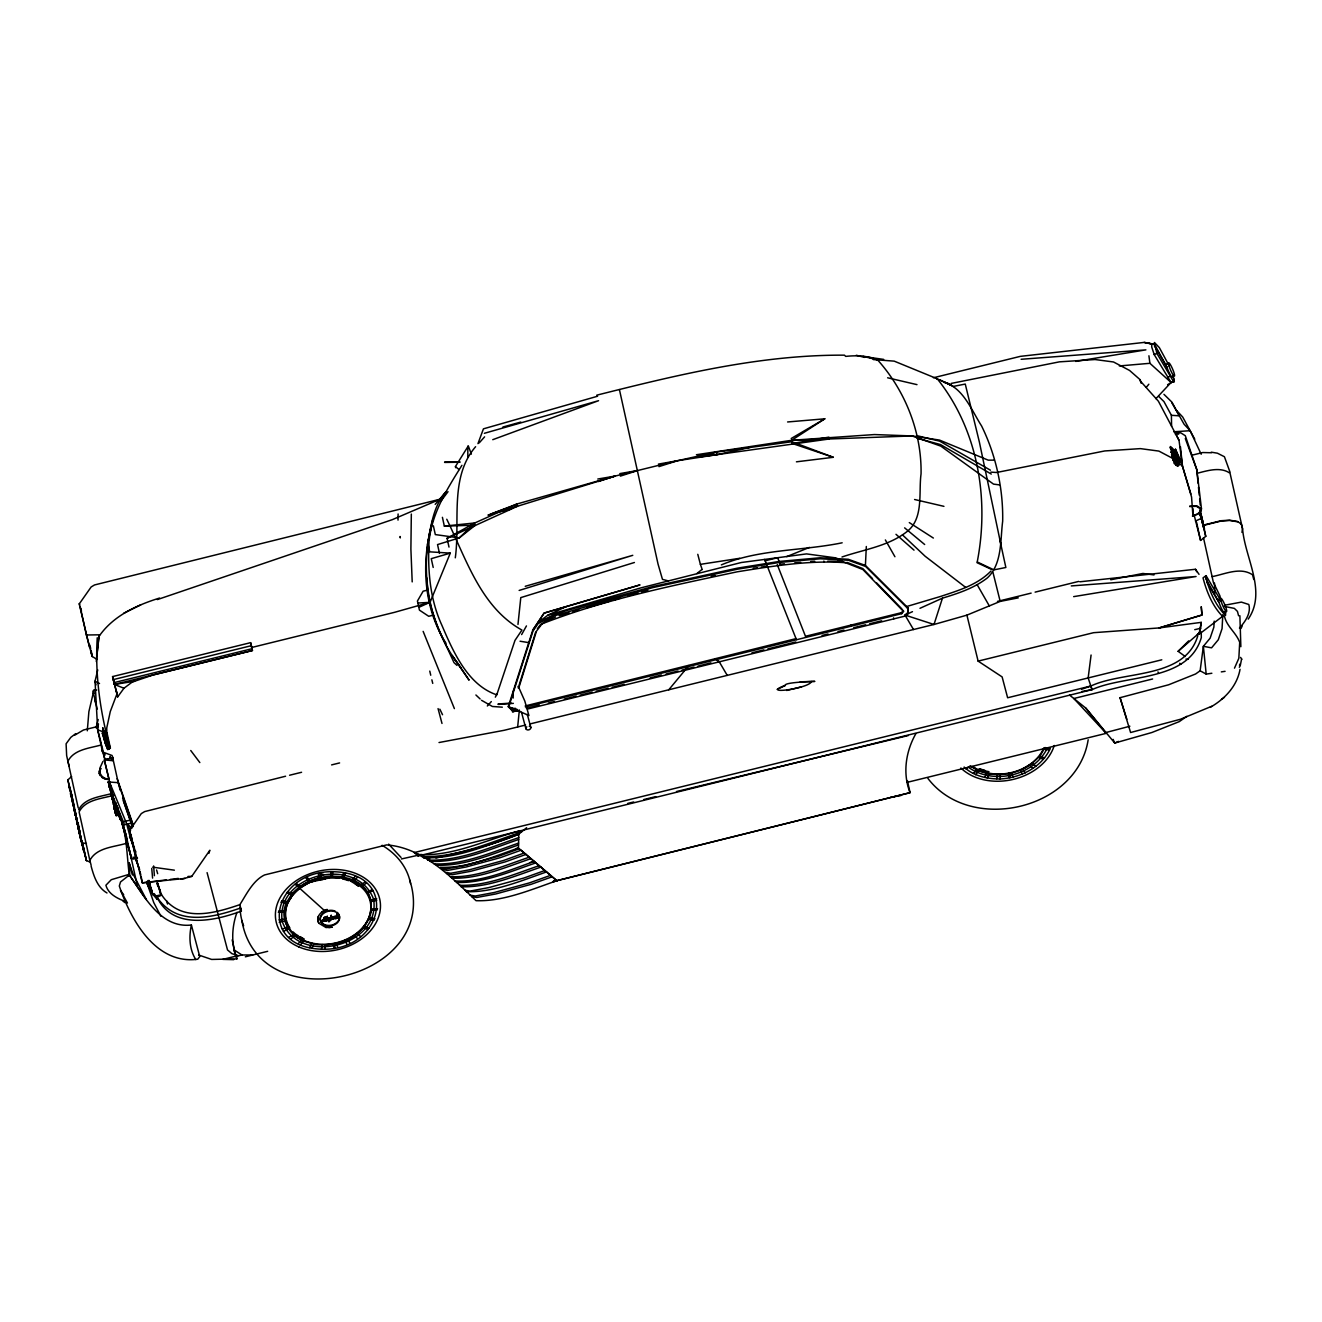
<?xml version="1.0" encoding="UTF-8"?>
<svg xmlns="http://www.w3.org/2000/svg" width="1322" height="1322" viewBox="0 0 1322 1322"><rect width="100%" height="100%" fill="white"/><g stroke="black" fill="none" stroke-linecap="round" stroke-linejoin="round"><path stroke-width="1.5" d="M107.726 743.195C103.876 742.65 107.545 726.257 102.306 733.115L107.71 749.508L109.329 749.062L107.132 741.212L108.338 745.476L107.313 742.799M107.032 743.278C111.23 750.037 105.611 742.105 106.57 738.304C105.925 737.957 108.338 743.08 106.718 742.766C108.454 741.559 109.115 750.004 107.71 745.36M1192.956 508.739L1192.94 516.158L1191.568 497.055L1182.496 466.336L1180.43 446.687M103.86 731.512L105.562 736.916M104.95 735.23L105.479 736.817M1177.72 459.874L1177.654 466.302L1180.645 460.568L1175.489 449.232L1174.167 450.158L1177.72 459.874L1179.637 458.354L1178.365 457.115L1177.043 458.023L1170.879 451.992M1178.976 465.394L1179.042 458.965L1175.489 449.232M398.021 520.108L398.104 513.994M411.324 514.06L410.894 549.109L412.2 581.895M120.682 818.103C127.061 836.743 126.796 855.995 129.308 875.065L146.362 899.588L132.977 873.892L129.209 863.051L129.787 875.594C144.395 896.68 160.92 928.54 191.393 925.02L199.754 956.632L197.722 959.21C155.649 964.961 130.614 919.534 119.311 886.021L120.517 881.972L129.308 875.065L128.73 876.172M526.619 827.737L518.819 834.083L518.455 848.013L556.893 880.7C531.147 889.574 503.418 901.654 476.036 900.679C450.967 876.85 423.09 847.749 386.685 844.89L264.549 874.949C252.733 880.601 245.892 895.407 239.844 904.661C213.321 913.7 180.387 922.954 161.78 895.044L157.07 897.274C172.752 930.01 214.048 921.269 241.381 911.056L239.844 904.661M1173.358 456.933L1176.497 459.544L1173.622 456.701L1174.696 457.792L1175.043 456.454L1177.307 459.527L1175.01 458.437L1177.076 459.147L1173.556 455.726L1175.076 454.801L1174.465 453L1174.878 456.734L1171.755 451.777L1175.142 455.941L1173.556 455.726M1174.878 457.726L1175.043 456.454M112.568 799.711L111.015 793.233L112.139 793.762M527.577 709.022L905.19 616.069L908.164 613.474L908.131 608.037L865.414 565.436L848.228 559.256L819.987 557.785L779.236 561.437L737.346 568.163L652.589 586.604L566.725 610.467L553.059 615.11L537.938 622.563L532.766 630.115L508.326 706.46L511.994 710.592L519.579 710.988M908.164 613.474L908.131 608.037M151.749 868.389L152.592 878.105M459.048 469.558L455.412 466.567L468.318 445.911L471.376 454.14M455.644 467.691L455.479 466.649M865.414 565.436L866.323 546.498M110.222 748.417C100.191 712.525 94.92 674.964 97.25 637.733M108.255 743.84L108.057 742.832M153.633 865.943L154.393 875.676M1214.207 621.125L1213.877 627.124L1210.109 638.212L1203.367 646.309L1200.128 670.783L1195.584 673.989L1168.648 684.779L1120.064 697.686L1130.591 732.52L1180.43 719.267L1211.679 706.295M1222.817 614.664L1222.057 628.677L1218.289 639.765L1211.563 647.846L1203.367 646.309L1206.193 674.088L1211.861 673.262M1201.235 632.164L1201.318 637.584C1188.263 682.185 1125.551 674.336 1092.038 689.638L418.215 856.045L414.183 852.591L1090.964 685.986C1123.336 670.651 1184.892 679.227 1197.749 635.915L1197.468 634.263M326.798 920.129L327.311 916.311L326.187 919.798L327.625 918.228L326.798 920.129L328.203 918.955L329.509 921.517L329.723 917.65L329.475 921.384L328.517 921.764L328.236 920.591L329.459 917.716M336.284 916.724L336.796 914.13L338.085 917.865L336.201 916.708L337.077 914.031L336.052 918.625L336.003 917.468M106.537 738.254C104.917 740.122 106.652 738.37 106.702 741.163M329.475 919.352C327.178 915.435 329.69 922.773 329.723 917.65M76.246 817.393L77.139 821.64M87.285 730.818L88.888 711.633L94.044 689.687M324.766 949.229L325.129 944.734C378.042 944.685 392.188 875.693 330.748 876.205L331.111 871.71C400.318 871.38 384.338 949.064 324.766 949.229C255.559 949.56 271.522 871.876 331.111 871.71M332.334 876.304L332.698 871.809M964.135 767.041C973.587 776.113 987.286 778.939 1000.027 778.989L1000.39 774.494L989.137 773.734L978.842 770.693L971.951 766.611M1201.235 622.365L1199.979 632.362L1197.831 634.13L1198.988 634.362L1201.235 622.365L1159.146 627.933L1093.558 632.693L978.115 661.116L966.911 615.143L1000.192 601.411L1018.287 597.858M105.975 737.494L106.669 741.196M1173.176 456.454L1174.547 457.924L1172.531 454.338L1177.092 464.799L1176.266 461.708L1172.945 459.659L1173.473 458.635L1173.159 460.205L1175.969 462.37L1176.547 465.162L1175.275 462.551A8.163 2.561 53.9 0 0 1175.787 463.956L1176.431 465.03L1174.465 458.8M517.662 726.984L519.364 709.98M113.064 801.892L111.279 795.216L116.567 813.476L113.841 806.8L114.518 809.56M517.976 624.447L520.785 597.61L634.411 562.494M96.275 661.496L98.985 636.394C113.163 615.87 136.496 605.228 159.565 598.04M96.754 656.356L98.985 636.394M1091.08 655.018L1088.155 677.938L1092.038 689.638L1082.007 691.472M455.297 557.818C460.337 521.248 449.265 477.275 475.606 446.704M1185.289 438.524L1196.823 469.773L1201.467 508.722L1201.103 511.35L1198.31 513.944L1192.626 516.291M329.773 919.649L328.12 920.509L327.36 919.468L326.402 920.922L327.658 917.451L326.65 919.021M336.052 918.625L337.308 915.154L336.945 916.08M441.465 498.873L94.523 584.952L91.152 586.968L79.221 603.972L89.566 647.383M90.821 652.027L92.276 656.224M285.585 776.229L144.693 811.576L141.305 813.592L129.424 830.761L142.297 882.848L185.03 878.436M811.46 681.541C809.378 688.564 758.828 695.273 785.367 685.308C783.335 681.21 840.99 680.88 800.223 681.805M97.845 727.91L98.456 723.845M1241.986 532.419L1242.498 528.552L1230.071 473.276C1220.388 466.402 1207.465 470.715 1197.021 473.309M321.494 949.014L322.254 944.552M996.755 778.757L997.532 774.295M427.469 544.482L432.79 520.025M96.043 727.778L98.192 719.515M331.954 919.22L330.731 919.666L330.517 918.559L331.723 918.096L331.971 919.22L330.517 919.93L331.26 915.353L331.64 917.286M330.517 919.93L331.144 915.468L331.178 916.328M191.393 925.02C188.848 936.538 189.31 949.411 195.821 959.59M1176.63 459.874C1169.573 449.728 1171.193 453.429 1174.085 451.546M467.823 446.274L467.823 456.734M429.336 534.766L430.526 529.61M97.745 669.907L95.052 681.177L97.663 729.86L102.571 751.987L112.221 755.54M432.806 519.959C418.396 570.228 428.311 627.025 461.18 668.056M321.791 912.048L327.311 909.47C321.395 910.528 315.198 917.171 318.916 923.186M313.81 944.123C337.854 948.105 367.83 935.018 371.779 908.892L377.547 908.677M1088.171 739.725C1077.248 809.923 970.331 834.248 927.912 778.41M107.578 742.435L107.991 744.253M429.881 602.766L450.29 553.141L429.733 551.836L427.799 543.045M334.185 918.691C331.657 914.18 332.053 922.409 333.97 917.567M1173.407 451.298C1175.803 455.198 1167.921 445.134 1171.242 448.819C1169.061 443.779 1175.374 454.223 1173.622 450.637C1173.953 449.05 1171.441 449.926 1174.333 452.174M1173.159 452.455L1172.564 451.116C1176.018 450.587 1167.227 444.919 1171.788 448.455M105.116 736.585C105.876 735.594 104.587 736.321 105.727 740.254M322.254 921.616L322.651 919.864A6.279 4.776 -11.5 0 1 324.022 919.286L324.254 920.409A6.279 4.776 -11.5 0 0 322.882 920.971L322.122 921.665L325.956 920.624L324.254 919.021L326.088 918.344L324.766 917.104A2.033 1.553 -11.5 0 0 323.89 917.633L325.658 920.823L322.254 921.616L325.741 919.501L323.989 917.832L325.774 917.022M99.828 768.214L102.918 761.472M510.639 708.542L508.326 706.46L528.916 715.533L524.801 701.04L518.241 686.25L518.356 688.134M106.322 738.634L106.206 738.915M236.969 912.362C231.664 927.234 231.003 944.09 236.919 958.88L211.652 959.442L198.647 955.013M208.859 853.434L209.851 850.244L191.74 876.403L181.031 879.295M519.166 684.978L535.641 632.147M518.769 687.952L536.451 631.189L542.02 623.868L553.257 616.118L652.787 587.612L737.544 569.171L779.451 562.445L820.202 558.793L848.427 560.264L865.613 566.444L908.33 609.062M508.524 707.468L532.964 631.123L538.137 623.571L553.257 616.118M944.106 382.289C963.457 387.957 971.571 410.415 981.585 425.965C995.945 455.132 1003.299 488.727 1002.671 521.232C1000.225 539.987 1002.324 563.85 987.402 577.879C974.215 588.141 958.235 593.38 942.454 598.155L934.01 624.48L529.593 724.043M330.517 918.559L331.772 916.477L331.359 917.485M330.731 919.666L331.541 917.27M334.317 918.377C336.829 915.204 333.623 919.633 335.871 918.344M374.291 899.191L373.812 901.389M1240.036 669.312C1237.028 686.267 1224.635 699.14 1210.126 707.386M1179.141 461.989L1177.654 466.302L1174.151 463.46L1170.317 446.505L1174.167 450.158L1177.489 457.445M477.953 443.663L483.439 428.84L597.61 396.22M100.505 768.396C97.018 773.915 103 779.435 108.503 779.435M100.968 768.446C97.597 773.783 103.38 779.104 108.685 779.104M343.902 877.527L345.637 873.098M461.923 465.311C447.133 488.942 431.732 513.316 429.022 541.772C427.65 570.146 429.848 599.081 441.862 625.223C453.099 651.482 467.674 685.093 496.758 694.827L514.985 640.393L521.942 630.065C480.729 607.261 466.22 558.875 446.77 519.249M312.025 948.37L313.876 943.974L303.482 941.066L294.806 935.926M342.001 876.965L343.836 872.553M987.303 778.129L989.137 773.734M1234.484 668.172L1238.83 658.323L1239.706 642.327C1236.087 632.544 1226.7 626.595 1224.42 616.118M933.398 377.762L1020.336 356.362L1144.174 342.415L1152.9 344.183L1151.826 343.77L1151.71 346.959L1154.222 354.61L1171.077 382.488L1174.333 381.314L1173.093 375.712M1173.936 382.256L1156.849 353.321L1154.453 342.497L1159.328 347.587L1168.665 364.806M1221.346 601.527L1206.061 575.648L1205.647 576.59C1209.217 590.455 1215.315 605.377 1225.544 615.408L1225.659 612.235M1198.988 634.362L1223.329 615.755M331.69 918.195L330.285 918.823M1174.2 455.115L1172.961 452.917L1175.423 456.371M1174.233 454.818L1172.862 451.661M1174.564 457.809L1173.903 456.569M106.785 742.848L106.586 742.237M336.432 917.832C338.515 915.039 337.788 920.294 336.813 916.675M1241.011 628.429L1242.135 626.149M1248.232 619.109C1267.17 591.512 1244.911 557.95 1242.581 528.866L1241.275 523.876M915.915 733.594C905.801 751.243 902.397 773.469 910.065 792.671L552.827 881.675L910.065 792.671L907.404 780.624M78.642 809.808C84.591 797.992 100.042 796.786 111.362 793.646M91.086 865.084L89.846 860.424C96.605 847.452 113.956 847.138 126.268 843.337M327.459 920.145L327.228 916.477M521.645 634.577L526.453 625.917M335.292 916.344C332.252 916.609 336.631 917.832 334.367 917.947M286.13 903.108L291.369 894.713L286.56 892.631M309.447 947.61L311.959 943.412M984.708 777.369L987.237 773.172M1025.261 772.891L1022.699 769.107L1032.218 763.323L1039.918 756.052L1045.008 747.591L1050.296 748.516C1041.406 767.619 1020.353 777.898 1000.027 778.989M1047.371 748.004C1033.804 776.064 993.169 785.251 968.2 767.124L965.886 768.892M289.898 899.522L292.393 895.391A42.321 32.257 -11.9 0 1 318.982 879.345L320.849 879.08M327.327 918.426L327.079 916.427M440.738 501.352L448.042 491.668M495.32 697.173L497.287 693.587M532.766 630.115L544.102 613.094L639.782 584.968L544.102 613.094L537.938 622.563L547.853 615.193L566.047 606.633M328.649 920.459L327.046 920.129L327.311 917.551M336.68 917.832L336.697 916.592M117.675 696.892L123.971 688.233L132.183 682.086L153.154 674.947L252.436 650.523L250.618 642.657L112.568 676.583L117.675 696.892L116.336 690.795M537.36 628.71L540.698 624.331M300.375 944.933L303.581 940.933C288.923 935.265 279.223 918.112 286.312 903.124L280.842 902.166M355.486 876.007L352.296 880.006L360.923 885.112L367.318 891.97L371.019 900.067L376.671 898.712M975.653 774.692L978.842 770.693M668.767 689.787L688.845 665.561M435.186 504.376L445.911 491.883C433.798 505.384 431.203 524.47 427.948 541.64C422.28 576.458 426.874 613.292 446.059 643.384M1146.356 387.263L1148.851 384.206M777.253 564.61L805.858 637.254L805.643 636.246L901.472 612.664L903.339 610.433L903.537 611.442L901.67 613.672L525.429 706.956M354.098 881.08L357.452 877.164M1188.709 640.856L1178.117 651.316L1185.272 656.522M1239.441 628.082C1245.093 621.869 1251.24 613.243 1248.811 604.485L1241.375 602.105L1224.883 605.195M991.021 570.988C977.536 584.886 958.334 590.554 940.504 596.47L906.628 606.534L906.826 607.558M479.208 442.903L484.596 436.855M487.322 705.998L491.321 701.585M1155.94 398.666L1171.077 382.488L1174.217 380.868L1174.052 379.084M299.218 888.136L292.294 895.291L287.667 903.438A42.486 32.406 -16.1 0 0 286.064 918.707M291.22 894.647C301.185 883.278 315.842 877.114 330.748 876.056M298.161 943.627L301.928 939.959M973.438 773.37L977.189 769.718M526.784 726.852L526.024 727.711A2.413 1.752 -15.1 0 0 526.42 729.48L527.461 729.909A2.627 1.917 -15.1 0 0 529.94 729.298L530.7 728.422A2.413 1.752 -15.1 0 0 530.304 726.654L529.263 726.241M1174.068 458.056C1176.002 458.519 1177.803 462.717 1174.994 461.956M907.966 612.466L904.992 615.061L913.502 629.536M81.799 843.023L82.625 846.262L67.819 779.897L71.619 776.592M1178.117 651.316L1199.979 632.362M328.137 919.005L327.228 919.021M696.843 573.583L701.652 569.732M1194.13 515.018L1200.574 540.417L1205.747 536.368L1200.095 510.804M290.609 939.149L294.938 935.827M360.923 885.112L365.252 881.791M75.701 733.627L70.793 737.379L66.1 743.79L66.645 755.573L78.213 807.874M74.528 735.28L83.501 729.992L96.456 726.803L97.58 729.033M362.079 886.351L366.425 883.046M1221.478 699.371L1224.469 697.272M1186.875 716.326L1179.29 721.614L1151.908 732.504L1114.743 743.047L1085.693 707.997L1069.597 695.124M553.059 615.11L556.711 612.582M1179.323 461.494L1180.645 460.568M1178.629 463.477L1179.951 462.568L1179.009 461.708L1177.687 462.617L1172.085 457.577M1173.176 450.141L1173.606 451.099L1172.267 449.546L1173.853 452.273L1170.829 447.431M1173.159 450.934L1173.771 449.777M1175.423 457.362L1171.837 452.107M1173.82 453.248L1174.283 454.223L1174.349 452.884M1172.581 456.834L1174.316 459.792L1172.184 456.272L1174.366 457.957M1173.077 459.263L1173.953 459.23M1176.398 465.113L1173.473 458.635M787.598 421.966L824.796 418.81L791.647 440.292L696.43 454.735L716.921 454.669L829.274 438.987L912.081 435.946L939.496 440.077L988.212 460.155L993.83 460.139M1167.607 384.702L1174.217 380.868M298.789 887.26L308.356 881.46L319.263 877.643M1032.35 763.422C1014.602 776.444 988.36 779.022 970.084 765.669M325.658 917.485L325.856 918.592L324.997 918.228A2.033 1.553 -11.5 0 0 324.121 918.757L324.997 919.798M337.044 917.798L337.11 915.303M791.184 438.507L824.796 418.81M288.874 937.281L293.748 934.538M1173.721 458.965L1175.936 461.956M721.349 564.891C758.944 548.977 802.338 551.026 842.164 542.797M449.001 547.093L447.051 538.302L474.862 522.95L517.084 503.963L615.143 476.069L677.575 460.7L716.359 452.074L791.895 441.73L833.323 457.296L796.422 461.824M105.182 737.56L105.545 736.222L105.843 737.379M367.896 893.226L372.969 890.598M123.624 613.292L140.71 604.881M1154.222 354.61L1156.849 353.321M1167.706 377.431L1170.317 376.142M1206.061 575.648L1203.037 577.879C1206.606 591.727 1212.704 606.666 1222.933 616.696M786.706 556.612L809.477 547.391M777.088 689.44L785.351 685.474M520.521 830.629C487.157 839.255 452.62 857.02 417.851 854.458L418.215 856.045M518.819 834.083C492.445 845.502 463.84 851.451 435.88 857.961M518.819 834.38C488.413 844.708 455.677 859.581 423.304 857.598M518.736 837.619C489.718 847.534 458.437 861.465 427.584 860.06M518.687 839.47C490.396 849.154 459.907 862.721 429.832 861.349M518.588 843.106C491.734 852.293 462.783 865.183 434.227 863.877M518.538 844.956C492.412 853.896 464.237 866.439 436.475 865.166M520.587 850.393L500.493 857.598L466.121 867.001L447.596 870.421L442.556 869.512M157.351 599.593L392.337 519.645L441.614 498.543M556.81 880.733L553.191 881.625L556.859 880.766L524.289 852.987L503.732 860.407L469.26 869.843L450.67 873.264L445.613 872.355M525.974 854.425L505.368 861.845L470.847 871.281L452.24 874.718L447.183 873.809M529.246 857.218C504.062 865.646 476.994 877.858 450.24 876.668M530.932 858.656C505.698 867.1 478.597 879.279 451.81 878.122M535.922 862.869C510.573 871.413 483.34 883.509 456.437 882.435M539.211 865.662C513.795 874.288 486.496 886.318 459.511 885.294M544.895 870.487L523.892 878.023L488.826 887.591L469.921 891.111L464.799 890.218M546.564 871.925C521.017 880.799 493.519 892.614 466.352 891.672M550.58 875.329L529.461 882.881L494.23 892.499L475.242 896.019L470.087 895.143M283.387 931.399L288.56 928.969L284.858 920.872L279.19 922.227M367.318 891.97L372.49 889.541M519.331 848.757L498.857 856.16L464.534 865.546L446.01 868.967L440.986 868.042M447.051 538.302L517.58 506.21L615.143 476.069L597.792 479.027M1195.468 521.05L1201.037 518.505L1199.765 512.82M419.223 607.178L429.881 602.353L418.314 603.014M912.477 611.673L904.992 615.061L934.01 624.48L966.911 615.143M919.98 608.302L942.454 598.155M1118.478 741.394L1114.743 743.047L1113.124 739.378M545.242 621.39L555.537 616.994M542.02 623.868C604.798 599.345 671.411 585.861 737.18 571.815C772.957 566.08 809.114 560.049 845.469 562.709M1192.411 515.993L1197.682 513.812L1200.26 511.416L1200.607 508.987L1196.393 506.309L1189.668 506.59M492.759 439.681L598.552 400.698L484.364 433.302M510.738 506.822L488 515.15L517.58 506.21L514.853 506.227L517.084 503.963L491.767 513.663L511.234 509.053M1081.479 689.324L1090.964 685.986L1091.889 689.671M316.999 880.055L327.674 877.758M324.7 919.054L321.89 920.558L324.981 920.228M1176.167 459.246L1174.514 458.37M598.337 481.538L615.143 476.069M620.365 476.118L637.832 470.483L619.82 473.607M658.951 466.616L677.575 460.7L716.921 454.669L750.037 447.464M519.149 590.438L632.775 555.323L525.231 586.307M1201.417 615.176L1159.146 627.933L1201.979 614.994L1201.268 606.848L1201.979 614.994M308.984 882.468L329.938 877.808A41.891 31.943 -11.9 0 1 338.862 878.254M841.982 557.008C864.208 549.357 889.376 546.102 908.082 530.717C923.748 517.249 918.542 492.115 921.054 473.887C921.798 432.525 905.421 390.998 877.907 360.262C867.976 355.585 856.474 355.221 845.716 356.395L844.461 355.172C760.365 354.627 677.789 374.787 596.734 395.179M547.853 615.193L640.79 587.893L741.295 562.511L806.536 553.901L835.388 557.818L841.453 560.197M450.29 553.141L431.253 558.661L433.203 567.452M559.223 615.688L569.071 612.863M573.021 611.722L578.92 610.037M586.803 607.773L610.433 600.965M614.383 599.841L620.282 598.139M628.165 595.875L638.014 593.049M641.947 591.909L647.863 590.223M104.306 734.652L103.893 731.958M105.512 738.089L104.306 731.628M103.86 732.735L102.769 727.711L109.329 749.062L104.488 732.438M103.711 732.966L104.058 731.33M104.24 734.371L104.785 733.198L104.934 734.14M104.653 734.817L104.124 733.264L104.653 734.817L105.016 733.76M105.661 738.816L105.793 739.808L106.636 739.064M106.438 740.436L105.314 737.693M106.371 741.692L106.785 740.634M107.941 743.542L105.512 744.104L105.132 742.353L106.751 741.923L105.082 734.321M107.677 745.542L108.487 745.36M429.881 602.353L394.518 612.334L251.758 647.466L251.296 645.698L113.246 679.624M282.28 928.969L287.849 927.433M502.905 427.023L520.818 422.065M102.306 733.115L105.512 743.592L107.132 743.162M1106.002 732.504L1129.864 726.241M1152.602 678.979L1073.828 698.512L1106.217 733.346L907.008 782.393M427.981 590.009L423.139 591.198L417.422 601.047L419.438 610.12L428.708 616.283L433.533 615.094M97.167 709.121L92.97 690.96L96.754 690.034M93.184 693.538L95.002 693.092M1191.7 455.264L1202.789 452.537L1211.58 452.752M100.637 745.129C89.301 748.269 73.85 749.475 67.901 761.29L69.141 765.967M107.413 759.026L112.684 757.721L113.014 759.142L112.734 757.919M73.718 805.858L69.455 786.788M72.627 799.199L70.083 789.168M1200.822 515.15L1201.401 517.761M109.131 785.351L110.056 785.136M1200.69 516.026L1204.078 529.378L1201.467 517.58M109.015 784.938L110.139 785.334C108.454 786.788 108.123 779.468 108.47 782.244M109.082 785.103L110.023 784.888M1205.747 536.368L1199.946 510.887M109.23 785.632L110.09 784.409M109.032 784.376C108.52 777.468 108.338 787.78 110.552 786.441M109.462 787.086C110.618 789.994 108.734 788.094 110.486 787.036C114.469 804.04 105.396 773.833 110.949 792.192M109.511 787.301L110.271 786.276M1201.417 519.249L1199.831 511.812M110.404 786.722L110.354 789.664L108.768 782.459M110.949 788.904L110.023 789.135L109.643 786.921M110.635 791.167L111.577 790.936L110.288 786.293M111.544 790.986C112.882 796.042 110.965 789.416 111.808 791.581L111.147 793.431L110.552 791.085L111.676 795.547L111.015 793.233M110.998 792.688C112.75 791.663 112.734 798.124 112.139 793.332M1202.855 524.338L1200.558 513.2M1202.673 525.264L1221.148 520.719L1229.592 520.174L1237.623 521.496L1241.341 524.19M1202.739 525.578L1221.214 521.033L1229.658 520.488L1237.689 521.81M111.643 795.464L112.221 793.531M111.726 797.232L112.304 795.447L114.403 803.512M113.675 795.282C101.86 798.736 85.451 799.496 79.105 811.89L89.846 860.424M73.602 805.825L70.446 793.531L74.065 805.709M111.362 795.679C112.006 798.091 113.312 794.77 112.089 793.018M111.924 797.067L112.469 795.051M112.188 797.943L113.13 797.711L112.568 795.745L113.923 800.521M112.535 799.413C114.386 803.826 111.031 797.662 113.444 798.405M72.66 798.934L75.85 814.088M112.469 798.538L113.494 798.587M112.568 798.818L113.56 798.852M112.618 800.008L112.981 800.768L113.576 799.033M112.75 800.471L113.907 800.537M114.535 809.593C113.841 806.899 116.534 807.213 114.303 803.545C112.221 807.197 113.444 797.149 114.733 804.999M113.527 804.007L114.469 803.776L114.056 802.157M113.874 806.007L114.816 805.28M76.032 817.062C74.693 810.683 75.023 817.277 76.065 815.459M114.535 808.734L114.469 803.776M113.477 804.206L115.477 808.502M114.056 806.75L114.898 806.156M114.006 807.577L115.212 807.164M525.214 705.948L796.191 638.576L796.406 639.584L764.612 559.437M115.427 812.452L114.386 808.254L115.295 808.039M77.271 821.887L76.379 817.409M114.502 809.411C115.576 802.685 115.559 815.476 115.559 808.7M516.373 710.443L512.473 711.88L518.455 710.393M526.437 708.427L539.376 705.056M548.382 703.023L554.381 701.536M564.345 699.074L576.326 696.132M580.308 695.141L592.289 692.183M596.272 691.208L608.252 688.25M612.235 687.275L624.215 684.317M650.143 677.922L661.446 675.013M666.106 673.972L678.087 671.031M682.069 670.039L694.05 667.081M698.033 666.106L710.905 662.834M751.921 652.82L763.885 649.862M767.884 648.871L795.811 641.98M822.053 635.469L828.018 633.998M837.95 631.552L843.915 630.082M853.682 627.702L865.646 624.761M869.645 623.769L881.658 620.795M115.411 812.914L114.849 806.883L115.444 809.18M116.914 814.798C116.749 817.492 113.907 811.278 116.286 811.857L117.096 815.591L116.154 815.823M116.419 812.733L115.625 813.708L115.361 812.468M115.526 813.278L116.303 812.435M77.172 821.54L78.725 827.506L77.651 822.879L77.701 825.143M78.742 827.242L76.263 818.268M289.584 775.237L301.581 772.279M331.607 764.893L339.605 762.926M79.667 832.943L78.048 827.77L78.857 827.456M997.449 601.411L1031.143 593.115M1035.109 592.14L1078.702 581.416M79.122 830.86L79.998 832.298L79.485 829.737M79.023 829.852L79.799 835.306L78.609 829.208M79.37 832.645L79.072 829.109M525.627 725.018L504.211 730.289L439.02 742.534M137.257 857.515L131.589 858.903L119.162 812.501L122.682 825.192L132.134 822.879L132.828 825.209M80.625 836.033L81.766 841.519M81.105 837.817L80.427 837.851C82.311 844.527 79.568 832.067 81.32 838.677L80.592 835.554M80.824 839.883L81.006 838.594L81.386 839.949M81.567 842.114L82.691 844.56M89.78 861.894L86.459 860.672L79.783 835.537L82.642 844.907M82.675 846.758L83.583 850.591L82.03 842.015M1212.092 576.64C1224.866 574.211 1240.367 566.593 1252.545 574.806L1253.768 579.482M786.656 690.481L801.562 686.796M137.505 858.077L133.786 858.986L133.109 857.053M129.11 874.338L111.263 879.708L105.909 885.228C108.189 894.135 117.807 898.745 125.821 901.621M154.162 893.606L155.996 895.986L161.449 894.647L157.004 881.675M1161.79 659.81L1007.628 697.768L1002.126 676.914L978.115 661.116M519.315 832.414L521.546 831.869C489.669 842.758 455.313 858.061 421.421 856.507M515.993 848.625L518.455 848.013C493.536 856.54 466.666 868.504 440.16 867.282M530.238 862.423L534.237 861.432C508.97 870.24 481.753 882.435 454.867 880.981M540.896 867.1C515.448 875.759 488.099 887.756 461.064 886.748M552.249 876.75L531.114 884.319L495.833 893.953L476.812 897.473L471.657 896.597M241.926 954.98L233.746 949.659L236.357 956.351L241.926 954.98L252.766 954.98M245.347 956.814L267.672 951.311M113.923 682.664L251.957 648.738L250.618 642.657M764.975 560.842L777.6 557.719L780.641 565.138L780.443 564.13L784.475 563.783M627.669 803.429L633.684 801.975M643.715 799.546L655.745 796.637M676.517 791.531L908.33 735.544M371.151 901.604L376.803 900.232M1194.741 629.669L1200.756 628.264M401.376 858.969L421.404 854.508M711.219 576.375L715.185 575.516M951.394 384.619L951.229 383.413L1059.401 361.848L1095.046 359.534L1113.521 361.98L1129.583 370.457L1139.928 379.53M1110.777 579.763L1142.935 573.451L1154.023 574.938M658.406 464.105L677.575 460.7M828.861 437.136L792.357 443.514L791.647 440.292L874.453 434.558L912.081 435.946L940.834 446.142L993.516 484.116L999.3 484.877M890.863 797.249L900.993 795.53M1075.662 361.418L1145.893 349.867L1021.113 359.287M1073.662 596.635L1196.063 576.508L1071.283 585.927M134.596 681.26L114.386 684.449L113.048 678.368M697.785 554.315L700.396 564.345L739.742 558.297M753.243 568.311L757.308 567.683M761.373 567.055L765.438 566.427M1221.313 671.89L1225.081 671.328M278.992 919.947L284.693 919.137M319.594 872.784L322.783 872.851M318.668 875.296L324.022 874.553M325.856 927.416L332.004 927.218L325.823 927.416L318.949 923.334A12.03 9.171 -11.5 0 1 318.338 916.328M328.897 927.631L331.987 927.218M166.308 879.89L142.297 882.848L141.173 876.585M170.307 879.411L178.321 878.419M1079.859 581.796L1195.485 569.27L1199.037 574.343M442.407 517.315L444.341 526.106L474.862 522.95L459.263 537.905L437.532 544.581L439.482 553.373M1119.321 365.946L1149.892 363.302L1171.077 382.488M794.572 562.941L800.636 562.428M810.717 561.586L814.765 561.239M498.063 703.982L511.267 703.073M498.262 704.428L513.349 703.37M1173.738 431.782L1190.147 430.708L1201.202 454.272M328.748 918.939L328.98 920.062M1175.357 434.227L1178.712 434.079M1189.684 506.161L1196.922 505.847L1201.467 508.722M332.913 916.972L333.524 919.005M278.645 911.007L284.395 910.792M278.331 912.263L284.081 912.048M371.465 910.147L377.233 909.933M829.274 438.987L791.647 440.292L792.357 443.514L833.323 457.296M444.341 526.106L475.358 525.181L459.263 537.905L435.318 534.584L433.368 525.792M515.597 708.361L511.746 708.476L517.282 709.468M322.023 920.492L325.361 919.765L324.782 918.691M444.605 462.072L459.891 461.874M444.605 462.436L459.874 462.237M80.212 607.029L86.393 634.99L99.778 634.808M188.021 876.436L191.74 876.403M233.763 959.656L222.807 959.375L238.158 955.591L231.928 953.674L227.516 949.94L207.091 872.636M827.737 561.172L839.42 561.519M1171.292 452.438L1172.267 453.463M429.782 858.92L423.668 857.796M102.571 751.987L102.257 750.252L104.735 758.878L108.272 759.092M990.856 472.136L996.573 472.499L1104.746 450.951L1140.39 448.621L1158.865 451.083L1173.143 458.618M1158.65 396.369L1163.955 401.591L1171.408 415.29L1179.356 415.835L1184.066 424.197L1190.147 430.708M502.327 707.171L492.395 706.477L481.538 700.296M873.198 359.551L894.201 361.137L937.281 378.803C978.115 429.898 989.633 499.567 977.074 562.709L991.517 569.385M1185.983 659.1L1188.181 659.281M124.103 823.573L113.229 797.216L104.322 759.919L113.361 760.728M1223.875 606.319L1234.368 608.384L1237.442 611.392L1238.598 615.804M862.952 356.296L873.512 358.873M152.691 867.166L174.372 870.173M866.819 357.006L883.707 359.402M1043.868 749.161L1049.404 750.004M368.607 919.418L374.143 920.244M81.733 842.808L86.426 843.535M520.042 641.22L528.949 642.657M326.964 918.873L327.046 920.129M1211.249 452.174L1217.413 453.198L1224.42 456.734L1230.038 472.218M1144.174 342.415L1151.826 343.77M281.735 900.695L287.188 901.654M369.565 917.815L375.035 918.773M1145.315 342.629L1152.9 344.183M887.624 377.795L916.989 384.636M914.576 499.501L943.941 506.343M916.559 435.566L939.727 441.168L990.426 470.186M668.568 580.953L662.471 579.383L658.042 564.097L619.423 389.593M856.342 355.254L864.472 357.403M917.171 438.276L940.471 444.539L991.285 474.069M984.824 770.329L979.106 768.743A42.321 32.257 -11.9 0 0 988.988 771.684M1174.729 454.438L1173.556 451.942L1174.647 453.628M943.891 382.025L949.609 383.876M107.264 733.181L97.663 729.86L101.166 743.129M287.502 891.722L292.526 893.573M937.281 378.803L936.273 378.406L950.733 385.082M847.005 562.379L862.688 568.526L872.503 578.639M123.971 688.233L114.386 684.449L252.436 650.523L251.957 648.738M977.388 562.048L993.962 569.865L1005.86 567.485L999.961 540.351M1039.77 755.986L1044.578 758.051M364.508 926.226L369.301 928.292M1038.53 757.192L1043.273 759.307M363.253 927.449L368.012 929.564M1240.548 657.398L1241.837 659.215M939.628 379.778L953.36 386.421L965.258 384.058L979.354 441.961L1000.853 544.367M99.53 683.524L95.052 681.177L96.043 684.912M103.314 730.917L103.86 732.52M1200.128 670.783L1206.193 674.088M1179.687 663.28L1181.009 664.024M298.392 935.827L295.831 934.323A42.486 32.406 -16.1 0 1 293.187 931.96M1174.911 459.511L1173.126 456.47M718.937 661.909L715.037 658.67M350.429 880.964L358.543 885.955M92.243 656.472L96.87 659.331M909.288 522.587L933.365 538.054M106.999 892.978C97.415 887.459 93.829 876.222 91.119 866.141M1174.68 458.172L1176.481 461.593M296.409 883.526L300.408 886.451M1174.233 455.065L1174.597 456.305M965.688 587.398L925.136 556.248L902.496 534.898M1032.218 763.323L1036.035 766.363M295.103 884.319L298.921 887.359M356.957 933.58L360.757 936.62M904.628 527.858L924.673 544.515M131.969 828.068L126.565 823.49L109.28 781.616M123.012 901.042L124.83 902.596M521.017 850.195L524.289 852.987M1177.952 462.204L1182.479 466.17M895.986 534.303L914.014 550.15M324.369 910.494L299.714 888.301L309.018 882.699L319.594 879.031A43.213 32.934 -11.7 0 1 370.375 912.263A43.213 32.934 -11.7 0 1 307.547 941.793A43.213 32.934 -11.7 0 1 299.631 888.417M1140.109 380.753L1158.403 401.227L1179.009 440.259M457.015 665.412L453.991 662.636C441.912 635.766 426.609 608.583 427.138 578.21M1180.463 461.081L1179.026 459.726L1177.704 460.634L1171.474 454.785M475.903 694.992L480.134 698.974M1163.955 394.32L1171.92 402.136L1179.356 415.835L1171.771 402.648M876.701 582.985L901.934 608.996M903.537 611.442L862.886 569.534L837.834 559.718L837.636 558.694M1174.002 458.288L1172.631 456.801M1176.613 410.498L1182.694 417.008L1194.758 439.218M1029.574 764.942L1032.746 768.346M388.635 844.147L401.078 857.482M354.296 935.183L357.485 938.603M127.457 903.058L120.484 890.45L123.706 894.779M1174.349 456.701L1174.944 457.082M1176.944 464.749L1176.332 463.592A8.163 2.561 53.9 0 1 1175.82 462.188L1175.886 462.336M1173.82 458.321L1172.333 456.387M157.07 897.274C176.917 926.557 212.346 917.848 240.571 907.999L241.381 911.056M153.369 894.911L157.169 899.489L155.996 895.986M160.012 890.367L156.756 883.542M1085.693 707.997L1106.217 733.346M108.801 746.715L108.503 745.839M159.615 892.267L161.449 894.647M190.748 750.499L199.837 762.579M1174.002 456.883L1172.515 454.421M1173.457 457.247L1171.953 454.702M307.315 877.296L309.86 881.08M305.878 877.791L308.439 881.592M347.422 939.347L349.983 943.148M129.506 836.694L133.092 843.502M1172.564 451.116L1174.101 453.991M1172.73 455.908L1173.919 458.04M105.826 738.304L104.141 739.13L104.421 740.337M1206.887 582.209L1219 602.402A7.221 1.124 66.8 0 0 1222.519 610.467A7.221 1.124 66.8 0 0 1224.519 611.755M1205.945 578.838L1219 602.402M114.105 802.553L114.32 803.594M1154.321 345.67L1166.88 366.954A7.221 1.124 66.8 0 0 1170.4 375.018A7.221 1.124 66.8 0 0 1172.416 376.324M718.722 660.901L727.249 675.393M130.597 830.348L126.565 823.49L131.01 840.346M1154.04 343.439L1166.88 366.954M977.173 584.721L989.418 606.087M885.36 539.938L894.928 556.744M1174.746 454.751L1175.142 455.941M160.177 892.879L157.731 883.113M127.061 839.272L126.929 838.264M103.347 730.95L104.669 734.272M106.388 739.444L105.545 736.222M134.447 848.179L131.308 840.875M135.885 851.963L131.853 842.94M146.792 881.576L152.096 893.391L146.742 883.096M160.871 916.245L153.732 902.529L147.006 883.129M116.022 811.262L116.22 812.121M1195.485 569.27L1196.724 571.715M104.306 735.379L104.851 736.949L104.62 734.949M1171.242 448.802L1170.201 447.811M439.846 709.17L442.54 714.739M1157.973 671.923L1158.485 672.997M1020.287 769.949L1022.137 773.981M373.647 899.439C357.584 854.805 274.86 873.859 282.23 921.5C298.326 966.349 381.661 946.849 373.548 898.943M345.025 940.19L346.86 944.239M82.361 844.18L81.6 840.742M99.233 773.502L100.191 775.65M521.529 712.31L525.892 728.686M454.388 708.609L423.139 631.371M112.634 796.522L112.287 795.332L112.667 797.001M508.524 706.444L508.689 706.989M105.512 743.592L107.71 749.508M110.916 788.755L110.453 787.069M131.589 858.903L128.251 846.576L130.647 854.64M117.641 807.081L118.336 809.081M115.692 803.065L120.335 819.723L115.609 802.636M700.396 564.345L702.213 569.6M79.27 603.592L79.766 605.03M117.162 778.691L133.307 825.225M122.599 798.042L132.018 825.192M123.31 800.752L132.051 825.953M148.973 881.113L150.295 884.93L148.989 880.518M152.608 893.705L150.741 887.409L152.856 894.928L148.89 880.402M147.866 882.005L149.436 887.045L148.279 883.377M129.473 830.398L130.25 832.794M135.158 856.656L137.852 864.423M135.34 857.961L138.711 867.645M121.31 819.607L119.443 813.311M117.757 809.725L115.89 803.429M120.087 818.5L118.203 812.204L119.509 817.508M133.34 826.547L118.22 782.657L112.469 756.696L113.064 759.159M115.576 813.261L115.097 810.898M103.744 733.148L103.166 731.843M132.134 822.879L131.109 819.855L121.674 822.185L125.144 833.818L122.682 825.192M106.9 743.179L107.33 744.435M112.37 795.464L112.833 797.381L111.759 796.538M1120.064 697.686L1126.84 719.284M123.31 825.077L123.739 826.432M400.335 537.376L400.07 536.484L400.269 537.905M113.56 799.793L114.006 801.661M71.206 793.795L72.049 796.604M71.355 794.985L72.198 797.794M114.039 807.527L115.13 811.427M113.874 805.511L114.056 806.354M77.023 820.549L77.387 822.086M74.429 809.543L74.743 810.832M76.726 818.153L77.221 820.516L76.808 818.45M1140.159 379.761L1141.183 383.264M156.591 869.942L157.665 873.693M111.461 794.919L111.907 796.687M113.527 799.199L113.791 800.157M81.931 841.552L82.592 843.899L82.162 841.817M83.253 847.171L83.914 849.732M80.559 838.726L80.923 840.048M113.097 797.662L113.494 799.48M83.897 850.029L83.038 846.774M76.048 816.104L75.718 814.881M76.395 817.806L77.436 821.755M79.303 831.571L79.469 831.852M527.296 714.392L530.833 727.464M166.688 900.943L167.514 904.017M80.675 608.17L81.501 611.26M86.393 634.99L92.226 656.588M130.861 834.909L131.688 837.966M73.817 807.312L72.379 801.479L74.082 808.7M74.247 809.295L75.453 813.873M74.71 810.469L75.404 813.327L75.222 812.518M76.048 815.641L75.255 812.881M77.436 822.615L78.725 827.027M76.676 821.111L79.981 835.818M80.543 837.239L81.303 840.627M74.197 808.238L73.206 804.503L76.164 816.5M74.693 811.989L74.214 810.303L76.329 818.649M79.584 830.761L79.221 829.671L79.964 832.827M76.263 819.144L75.784 817.459L77.502 824.73M81.468 841.668L82.129 844.014L81.534 841.189M1199.781 510.127L1203.202 523.231L1199.781 512.011M1000.192 601.411L992.971 572.393M1011.842 772.907L1012.966 777.204M1009.281 773.271L1010.405 777.551M1008.24 773.403L1009.38 777.7M438.061 708.592L441.994 723.465M320.337 873.181L321.477 877.478M318.156 873.495L319.891 880.039M336.565 943.164L337.705 947.444M334.003 943.511L335.144 947.808M332.979 943.66L334.102 947.94M112.568 676.583L116.997 693.835L110.288 711.55L106.751 727.976L106.818 735.495M147.8 880.568L149.188 885.823M120.236 790.325L118.22 782.657L109.214 782.046L109.957 784.706M124.615 829.489L126.466 836.495M123.21 824.945L125.061 831.968M112.701 796.307L113.031 797.282M129.209 863.051L132.365 874.999M67.819 779.897L71.999 795.761M68.992 786.904L69.62 789.284M77.75 822.581L78.494 825.275L78.064 823.226M77.998 824.383L78.576 826.085M78.048 827.77L79.998 834.992M76.759 817.954L77.37 820.284M76.296 818.07L76.709 819.623M80.791 836.248L81.22 837.966M80.989 837.603L80.774 836.727M80.328 836.363L80.526 837.718M81.848 842.246L80.245 835.504M130.465 833.719L133.952 847.138M75.321 812.485L75.998 815.195M74.858 812.6L75.602 815.575M76.329 818.913L77.023 820.582M77.469 824.069L78.676 828.398M111.808 792.159L110.883 792.39M81.336 839.288L80.939 837.768M108.239 775.948L109.032 779.055M76.759 820.632L77.981 825.093M114.849 805.99L113.907 806.222M77.783 823.061L78.246 825.259M81.286 839.767L81.006 838.594M1200.095 513.316L1203.466 527.048M107.842 774.395L104.322 759.919M116.567 813.294L116.898 814.633M108.586 782.674L108.338 781.732L108.586 783.037M111.147 793.25L111.478 794.588M115.642 813.526L115.972 814.864M135.241 851.781L136.943 858.639M111.874 791.961L111.924 792.456M80.973 838.892L81.237 840.247M109.379 785.846L110.42 790.044L109.412 785.384M431.864 679.822L432.74 683.391M109.908 784.029L110.354 785.879M108.949 784.144L109.429 786.111L109.28 785.136M104.273 732.041L104.735 734.007M75.255 812.319L75.602 813.79M429.766 671.097L430.741 675.228M126.02 835.801L126.35 837.272M104.735 753.59L105.082 755.06M115.758 809.56L115.989 810.683M76.792 818.797L77.007 819.64M1221.197 601.361L1219.876 595.726L1213.365 582.374L1203.483 537.723M138.926 866.885L139.653 869.942M82.394 843.271L82.807 845.022M83.203 846.708L86.459 860.672L83.402 846.906M109.082 783.764L108.635 781.946L109.148 784.64M89.913 645.119L90.689 648.557M140 871.479L140.776 874.883M1201.285 515.035L1204.54 529.263M1199.913 512.953L1200.773 516.869M1196.575 522.339L1200.574 540.417M236.357 956.351L236.919 958.88M232.176 939.876L235.647 955.525M129.969 831.802L136.53 861.448M107.049 733.016L110.42 748.235M125.821 833.818L137.389 886.054M94.969 700.28L95.68 703.436M101.678 745.03L104.735 758.878M110.205 784.921L110.42 785.879M1190.891 494.031L1182.43 465.972L1179.026 440.375L1175.39 433.071L1180.761 432.839L1185.305 435.715L1196.741 469.409L1198.096 483.257M109.511 782.822L109.23 781.467M106.008 737.147L107.561 744.286L105.925 744.716L106.256 746.186M91.069 650.275L91.879 654.06M409.688 879.874C441.845 979.784 259.112 1022.435 241.843 920.393M901.472 612.664L901.67 613.672M893.589 617.87L893.788 618.878M857.003 623.604L857.201 624.612M850.839 625.124L851.038 626.132M823.854 561.057L824.052 562.065M513.217 691.158L513.167 698.066M511.796 709.583L511.994 710.592M334.945 916.642L335.193 918.592M332.235 918.096L332.466 919.22M331.144 915.468L331.376 916.592M328.319 917.815L328.517 918.972M326.352 919.765L326.402 920.922M324.485 919.005L324.7 920.112M116.204 811.824L115.262 812.055M1148.917 355.767L1149.892 363.302M1198.476 487.223L1199.252 495.139M1199.649 499.088L1200.227 505.021M1241.589 659.1L1240.251 665.627A7.238 3.288 -64.2 0 1 1239.309 667.28M1239.887 615.738L1240.862 646.689M1214.488 583.035L1214.819 593.33M1171.408 415.29L1171.589 426.378M99.167 771.04L99.2 773.42M1218.471 600.039A7.221 1.124 66.8 0 1 1219.776 600.238M1166.351 364.591A7.221 1.124 66.8 0 1 1167.078 364.079M110.238 758.927A13.947 1.107 71.3 0 1 109.974 756.465A13.716 1.091 71.3 0 1 111.759 759.258M107.644 779.435A13.898 8.99 -14.8 0 1 102.009 777.435M342.596 878.932A41.891 31.943 -11.9 0 1 348.463 880.667M355.436 884.088A41.891 31.943 -11.9 0 1 358.46 886.236M289.898 927.961A42.486 32.406 -16.1 0 1 286.428 920.343M243.628 925.846A86.36 65.836 -11.9 0 1 240.174 907.074M382.108 845.303A86.36 65.836 -11.9 0 1 410.514 883.592M321.61 879.659A40.718 31.034 -11.9 0 1 325.129 879.047M337.11 912.296A9.799 7.469 -11.5 0 1 335.573 923.467A9.799 7.469 -11.5 0 1 321.527 922.475A9.799 7.469 -11.5 0 1 325.509 911.486M327.906 910.643A9.799 7.469 -11.5 0 1 335.21 911.155M1239.92 664.123A4.842 2.198 -64.2 0 1 1239.441 665.297M1054.262 745.476A53.012 40.404 -11.9 0 1 1013.528 779.319A53.012 40.404 -11.9 0 1 960.879 768.016M1043.868 747.822A43.213 32.934 -11.7 0 1 972.744 766.512M334.582 917.898L334.135 916.493L334.582 917.898M716.359 452.074L696.991 457.247L716.921 454.669L716.359 452.074M303.845 938.984L299.681 936.571L303.944 939.066M457.908 663.495L452.025 655.382L469.095 680.169L457.908 663.495M1221.181 601.46A7.221 1.124 66.8 0 0 1226.419 611.623A7.221 1.124 66.8 0 0 1223.445 601.807A7.221 1.124 66.8 0 0 1221.181 601.46M1169.061 366.012A7.221 1.124 66.8 0 0 1174.316 376.175A7.221 1.124 66.8 0 0 1171.342 366.359A7.221 1.124 66.8 0 0 1169.061 366.012M298.805 946.899A53.012 40.404 -11.9 0 0 380.372 908.578A53.012 40.404 -11.9 0 0 304.622 875.924A53.012 40.404 -11.9 0 0 298.805 946.899M324.568 925.235A9.799 7.469 -11.5 0 0 339.638 918.212A9.799 7.469 -11.5 0 0 325.642 912.13A9.799 7.469 -11.5 0 0 324.568 925.235"/></g></svg>
